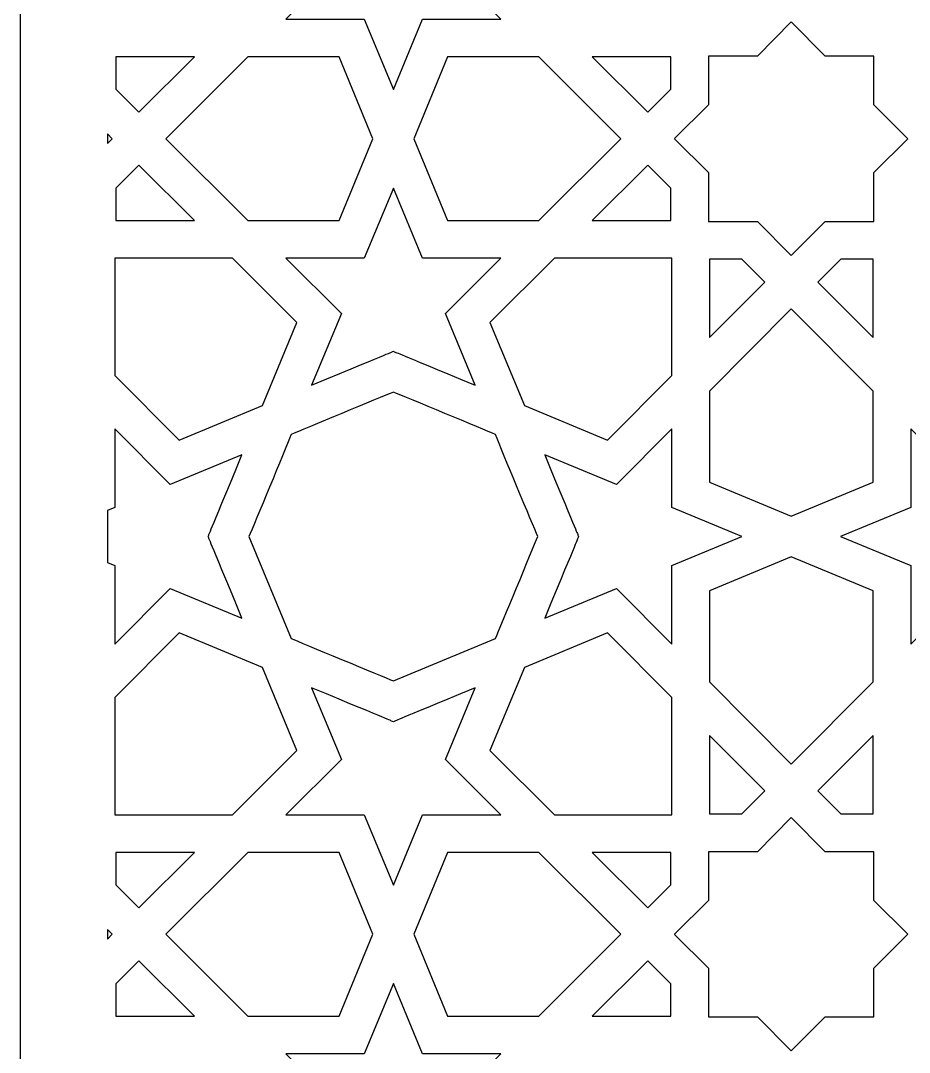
# Model space of a CAD drawing. Header units: millimetres. Extents: x -47 to 47, y -100 to 100.
# Drawn here: x -46.92 to -11.09, y -36.96 to 4.64 of the extents above; entities that cross this region are included whole.
import ezdxf

# ---------------------------------------------------------------- set-up
doc = ezdxf.new("R2010")
doc.units = ezdxf.units.MM
doc.header["$MEASUREMENT"] = 0
doc.layers.add('layer 1', color=7, linetype='Continuous')

msp = doc.modelspace()

# ---------------------------------------------------------------- linework, layer by layer
at = {"layer": 'layer 1', "color": 250}
for points, knots in [([(0.1101, 100.1639), (-25.8829, 100.1639), (-46.9195, 79.1295), (-46.9195, 53.134), (-46.9195, 53.134), (-46.9195, 53.134), (-46.9195, -99.8361), (-46.9195, -99.8361), (-46.9195, -99.8361), (-46.9195, -99.8361), (47.1403, -99.8361), (47.1403, -99.8361), (47.1403, -99.8361), (47.1403, -99.8361), (47.1403, 53.134), (47.1403, 53.134), (47.1403, 53.134), (47.1403, 79.1164), (26.1165, 100.1639), (0.1101, 100.1639)], [0, 0, 0, 0, 0.1666667, 0.1666667, 0.1666667, 0.1666667, 0.3333333, 0.3333333, 0.3333333, 0.3333333, 0.5, 0.5, 0.5, 0.5, 0.6666667, 0.6666667, 0.6666667, 0.6666667, 1, 1, 1, 1]), ([(-31.8921, 8.4533), (-31.6977, 8.5351), (-32.0908, 8.3718), (-28.5972, 9.8199), (-28.5972, 9.8199), (-28.5972, 9.8199), (-29.7964, 6.9286), (-29.7964, 6.9286), (-29.7964, 6.9286), (-29.7964, 6.9286), (-27.5554, 4.6983), (-27.5554, 4.6983), (-27.5554, 4.6983), (-27.5554, 4.6983), (-30.7201, 4.6983), (-30.7201, 4.6983), (-30.7201, 4.6983), (-30.7201, 4.6983), (-31.8921, 1.8683), (-31.8921, 1.8683), (-31.8921, 1.8683), (-31.8921, 1.8683), (-33.0638, 4.6983), (-33.0638, 4.6983), (-33.0638, 4.6983), (-33.0638, 4.6983), (-36.2283, 4.6983), (-36.2283, 4.6983), (-36.2283, 4.6983), (-36.2283, 4.6983), (-33.9877, 6.9286), (-33.9877, 6.9286), (-33.9877, 6.9286), (-33.9877, 6.9286), (-35.1867, 9.8199), (-35.1867, 9.8199), (-35.1867, 9.8199), (-31.8153, 8.4226), (-32.1378, 8.5566), (-31.8921, 8.4533)], [0, 0, 0, 0, 0.0909091, 0.0909091, 0.0909091, 0.0909091, 0.1818182, 0.1818182, 0.1818182, 0.1818182, 0.2727273, 0.2727273, 0.2727273, 0.2727273, 0.3636364, 0.3636364, 0.3636364, 0.3636364, 0.4545455, 0.4545455, 0.4545455, 0.4545455, 0.5454545, 0.5454545, 0.5454545, 0.5454545, 0.6363636, 0.6363636, 0.6363636, 0.6363636, 0.7272727, 0.7272727, 0.7272727, 0.7272727, 0.8181818, 0.8181818, 0.8181818, 0.8181818, 1, 1, 1, 1]), ([(-20.5543, -0.1224), (-20.5543, -0.1224), (-20.5472, -0.1153), (-20.5472, -0.1153), (-20.5472, -0.1153), (-20.5472, -0.1153), (-20.5504, -0.1122), (-20.5504, -0.1122), (-20.5504, -0.1122), (-20.5504, -0.1122), (-19.1823, 1.2421), (-19.1823, 1.2421), (-19.1823, 1.2421), (-19.1823, 1.2421), (-19.1823, 3.2131), (-19.1823, 3.2131), (-19.1823, 3.2131), (-19.1823, 3.2131), (-17.2114, 3.2131), (-17.2114, 3.2131), (-17.2114, 3.2131), (-17.2114, 3.2131), (-15.8502, 4.5882), (-15.8502, 4.5882), (-15.8502, 4.5882), (-15.8502, 4.5882), (-14.4888, 3.2131), (-14.4888, 3.2131), (-14.4888, 3.2131), (-14.4888, 3.2131), (-12.518, 3.2131), (-12.518, 3.2131), (-12.518, 3.2131), (-12.518, 3.2131), (-12.518, 1.2421), (-12.518, 1.2421), (-12.518, 1.2421), (-12.518, 1.2421), (-11.1428, -0.1192), (-11.1428, -0.1192), (-11.1428, -0.1192), (-11.1428, -0.1192), (-12.518, -1.4802), (-12.518, -1.4802), (-12.518, -1.4802), (-12.518, -1.4802), (-12.518, -3.4512), (-12.518, -3.4512), (-12.518, -3.4512), (-12.518, -3.4512), (-14.4888, -3.4512), (-14.4888, -3.4512), (-14.4888, -3.4512), (-14.4888, -3.4512), (-15.8487, -4.8246), (-15.8487, -4.8246), (-15.8487, -4.8246), (-15.8487, -4.8246), (-15.8528, -4.8207), (-15.8528, -4.8207), (-15.8528, -4.8207), (-15.8528, -4.8207), (-15.8543, -4.8221), (-15.8543, -4.8221), (-15.8543, -4.8221), (-15.8543, -4.8221), (-17.2114, -3.4512), (-17.2114, -3.4512), (-17.2114, -3.4512), (-17.2114, -3.4512), (-19.1823, -3.4512), (-19.1823, -3.4512), (-19.1823, -3.4512), (-19.1823, -3.4512), (-19.1823, -1.4802), (-19.1823, -1.4802), (-19.1823, -1.4802), (-19.1823, -1.4802), (-20.5543, -0.1224), (-20.5543, -0.1224)], [0, 0, 0, 0, 0.047619, 0.047619, 0.047619, 0.047619, 0.0952381, 0.0952381, 0.0952381, 0.0952381, 0.1428571, 0.1428571, 0.1428571, 0.1428571, 0.1904762, 0.1904762, 0.1904762, 0.1904762, 0.2380952, 0.2380952, 0.2380952, 0.2380952, 0.2857143, 0.2857143, 0.2857143, 0.2857143, 0.3333333, 0.3333333, 0.3333333, 0.3333333, 0.3809524, 0.3809524, 0.3809524, 0.3809524, 0.4285714, 0.4285714, 0.4285714, 0.4285714, 0.4761905, 0.4761905, 0.4761905, 0.4761905, 0.5238095, 0.5238095, 0.5238095, 0.5238095, 0.5714286, 0.5714286, 0.5714286, 0.5714286, 0.6190476, 0.6190476, 0.6190476, 0.6190476, 0.6666667, 0.6666667, 0.6666667, 0.6666667, 0.7142857, 0.7142857, 0.7142857, 0.7142857, 0.7619048, 0.7619048, 0.7619048, 0.7619048, 0.8095238, 0.8095238, 0.8095238, 0.8095238, 0.8571429, 0.8571429, 0.8571429, 0.8571429, 0.9047619, 0.9047619, 0.9047619, 0.9047619, 1, 1, 1, 1]), ([(-39.9124, 3.1775), (-39.9124, 3.1775), (-42.1486, 0.9522), (-42.1486, 0.9522), (-42.1486, 0.9522), (-42.1486, 0.9522), (-43.0809, 1.8764), (-43.0809, 1.8764), (-43.0809, 1.8764), (-43.0809, 1.8764), (-43.0809, 3.1775), (-43.0809, 3.1775), (-43.0809, 3.1775), (-43.0809, 3.1775), (-39.9124, 3.1775), (-39.9124, 3.1775)], [0, 0, 0, 0, 0.2, 0.2, 0.2, 0.2, 0.4, 0.4, 0.4, 0.4, 0.6, 0.6, 0.6, 0.6, 1, 1, 1, 1]), ([(-34.0801, 3.1775), (-34.0801, 3.1775), (-32.715, -0.1192), (-32.715, -0.1192), (-32.715, -0.1192), (-32.715, -0.1192), (-34.0801, -3.4156), (-34.0801, -3.4156), (-34.0801, -3.4156), (-34.0801, -3.4156), (-37.7555, -3.4156), (-37.7555, -3.4156), (-37.7555, -3.4156), (-37.7555, -3.4156), (-41.069, -0.1192), (-41.069, -0.1192), (-41.069, -0.1192), (-41.069, -0.1192), (-37.7555, 3.1775), (-37.7555, 3.1775), (-37.7555, 3.1775), (-37.7555, 3.1775), (-34.0801, 3.1775), (-34.0801, 3.1775)], [0, 0, 0, 0, 0.1428571, 0.1428571, 0.1428571, 0.1428571, 0.2857143, 0.2857143, 0.2857143, 0.2857143, 0.4285714, 0.4285714, 0.4285714, 0.4285714, 0.5714286, 0.5714286, 0.5714286, 0.5714286, 0.7142857, 0.7142857, 0.7142857, 0.7142857, 1, 1, 1, 1]), ([(-29.7036, 3.1775), (-29.7036, 3.1775), (-26.0283, 3.1775), (-26.0283, 3.1775), (-26.0283, 3.1775), (-26.0283, 3.1775), (-22.7149, -0.1192), (-22.7149, -0.1192), (-22.7149, -0.1192), (-22.7149, -0.1192), (-26.0283, -3.4156), (-26.0283, -3.4156), (-26.0283, -3.4156), (-26.0283, -3.4156), (-29.7036, -3.4156), (-29.7036, -3.4156), (-29.7036, -3.4156), (-29.7036, -3.4156), (-31.0687, -0.1192), (-31.0687, -0.1192), (-31.0687, -0.1192), (-31.0687, -0.1192), (-29.7036, 3.1775), (-29.7036, 3.1775)], [0, 0, 0, 0, 0.1428571, 0.1428571, 0.1428571, 0.1428571, 0.2857143, 0.2857143, 0.2857143, 0.2857143, 0.4285714, 0.4285714, 0.4285714, 0.4285714, 0.5714286, 0.5714286, 0.5714286, 0.5714286, 0.7142857, 0.7142857, 0.7142857, 0.7142857, 1, 1, 1, 1]), ([(-20.7028, 3.1775), (-20.7028, 3.1775), (-20.7028, 1.8764), (-20.7028, 1.8764), (-20.7028, 1.8764), (-20.7028, 1.8764), (-21.6355, 0.9522), (-21.6355, 0.9522), (-21.6355, 0.9522), (-21.6355, 0.9522), (-23.8715, 3.1775), (-23.8715, 3.1775), (-23.8715, 3.1775), (-23.8715, 3.1775), (-20.7028, 3.1775), (-20.7028, 3.1775)], [0, 0, 0, 0, 0.2, 0.2, 0.2, 0.2, 0.4, 0.4, 0.4, 0.4, 0.6, 0.6, 0.6, 0.6, 1, 1, 1, 1]), ([(-43.4206, -0.3111), (-43.4206, -0.3111), (-43.4206, 0.073), (-43.4206, 0.073), (-43.4206, 0.073), (-43.4206, 0.073), (-43.2266, -0.1192), (-43.2266, -0.1192), (-43.2266, -0.1192), (-43.2266, -0.1192), (-43.4206, -0.3111), (-43.4206, -0.3111)], [0, 0, 0, 0, 0.25, 0.25, 0.25, 0.25, 0.5, 0.5, 0.5, 0.5, 1, 1, 1, 1]), ([(-43.0809, -3.4156), (-43.0809, -3.4156), (-43.0809, -2.1145), (-43.0809, -2.1145), (-43.0809, -2.1145), (-43.0809, -2.1145), (-42.1486, -1.1903), (-42.1486, -1.1903), (-42.1486, -1.1903), (-42.1486, -1.1903), (-39.9124, -3.4156), (-39.9124, -3.4156), (-39.9124, -3.4156), (-39.9124, -3.4156), (-43.0809, -3.4156), (-43.0809, -3.4156)], [0, 0, 0, 0, 0.2, 0.2, 0.2, 0.2, 0.4, 0.4, 0.4, 0.4, 0.6, 0.6, 0.6, 0.6, 1, 1, 1, 1]), ([(-21.6355, -1.1903), (-21.6355, -1.1903), (-20.7028, -2.1145), (-20.7028, -2.1145), (-20.7028, -2.1145), (-20.7028, -2.1145), (-20.7028, -3.4156), (-20.7028, -3.4156), (-20.7028, -3.4156), (-20.7028, -3.4156), (-23.8715, -3.4156), (-23.8715, -3.4156), (-23.8715, -3.4156), (-23.8715, -3.4156), (-21.6355, -1.1903), (-21.6355, -1.1903)], [0, 0, 0, 0, 0.2, 0.2, 0.2, 0.2, 0.4, 0.4, 0.4, 0.4, 0.6, 0.6, 0.6, 0.6, 1, 1, 1, 1]), ([(-33.0638, -4.9364), (-33.0638, -4.9364), (-31.8921, -2.1064), (-31.8921, -2.1064), (-31.8921, -2.1064), (-31.8921, -2.1064), (-30.7201, -4.9364), (-30.7201, -4.9364), (-30.7201, -4.9364), (-30.7201, -4.9364), (-27.5554, -4.9364), (-27.5554, -4.9364), (-27.5554, -4.9364), (-27.5554, -4.9364), (-29.7964, -7.167), (-29.7964, -7.167), (-29.7964, -7.167), (-29.7964, -7.167), (-28.5972, -10.058), (-28.5972, -10.058), (-28.5972, -10.058), (-31.9615, -8.6635), (-31.6567, -8.7902), (-31.8921, -8.6914), (-31.8921, -8.6914), (-32.0864, -8.7732), (-31.6746, -8.6021), (-35.1867, -10.058), (-35.1867, -10.058), (-35.1867, -10.058), (-33.9877, -7.167), (-33.9877, -7.167), (-33.9877, -7.167), (-33.9877, -7.167), (-36.2283, -4.9364), (-36.2283, -4.9364), (-36.2283, -4.9364), (-36.2283, -4.9364), (-33.0638, -4.9364), (-33.0638, -4.9364)], [0, 0, 0, 0, 0.0909091, 0.0909091, 0.0909091, 0.0909091, 0.1818182, 0.1818182, 0.1818182, 0.1818182, 0.2727273, 0.2727273, 0.2727273, 0.2727273, 0.3636364, 0.3636364, 0.3636364, 0.3636364, 0.4545455, 0.4545455, 0.4545455, 0.4545455, 0.5454545, 0.5454545, 0.5454545, 0.5454545, 0.6363636, 0.6363636, 0.6363636, 0.6363636, 0.7272727, 0.7272727, 0.7272727, 0.7272727, 0.8181818, 0.8181818, 0.8181818, 0.8181818, 1, 1, 1, 1]), ([(-37.1744, -10.88), (-37.1744, -10.88), (-40.5274, -12.2707), (-40.5274, -12.2707), (-40.5274, -12.2707), (-40.5274, -12.2707), (-43.1165, -9.6693), (-43.1165, -9.6693), (-43.1165, -9.6693), (-43.1165, -9.6693), (-43.1165, -4.9364), (-43.1165, -4.9364), (-43.1165, -4.9364), (-43.1165, -4.9364), (-38.3835, -4.9364), (-38.3835, -4.9364), (-38.3835, -4.9364), (-38.3835, -4.9364), (-35.7821, -7.5251), (-35.7821, -7.5251), (-35.7821, -7.5251), (-35.7821, -7.5251), (-37.1744, -10.88), (-37.1744, -10.88)], [0, 0, 0, 0, 0.1428571, 0.1428571, 0.1428571, 0.1428571, 0.2857143, 0.2857143, 0.2857143, 0.2857143, 0.4285714, 0.4285714, 0.4285714, 0.4285714, 0.5714286, 0.5714286, 0.5714286, 0.5714286, 0.7142857, 0.7142857, 0.7142857, 0.7142857, 1, 1, 1, 1]), ([(-20.6674, -4.9364), (-20.6674, -4.9364), (-20.6674, -9.6693), (-20.6674, -9.6693), (-20.6674, -9.6693), (-20.6674, -9.6693), (-23.2565, -12.2707), (-23.2565, -12.2707), (-23.2565, -12.2707), (-23.2565, -12.2707), (-26.611, -10.8793), (-26.611, -10.8793), (-26.611, -10.8793), (-26.611, -10.8793), (-28.0017, -7.5251), (-28.0017, -7.5251), (-28.0017, -7.5251), (-28.0017, -7.5251), (-25.4006, -4.9364), (-25.4006, -4.9364), (-25.4006, -4.9364), (-25.4006, -4.9364), (-20.6674, -4.9364), (-20.6674, -4.9364)], [0, 0, 0, 0, 0.1428571, 0.1428571, 0.1428571, 0.1428571, 0.2857143, 0.2857143, 0.2857143, 0.2857143, 0.4285714, 0.4285714, 0.4285714, 0.4285714, 0.5714286, 0.5714286, 0.5714286, 0.5714286, 0.7142857, 0.7142857, 0.7142857, 0.7142857, 1, 1, 1, 1]), ([(-19.1467, -8.1403), (-19.1467, -8.1403), (-19.1467, -4.9717), (-19.1467, -4.9717), (-19.1467, -4.9717), (-19.1467, -4.9717), (-17.8456, -4.9717), (-17.8456, -4.9717), (-17.8456, -4.9717), (-17.8456, -4.9717), (-16.9212, -5.9041), (-16.9212, -5.9041), (-16.9212, -5.9041), (-16.9212, -5.9041), (-19.1467, -8.1403), (-19.1467, -8.1403)], [0, 0, 0, 0, 0.2, 0.2, 0.2, 0.2, 0.4, 0.4, 0.4, 0.4, 0.6, 0.6, 0.6, 0.6, 1, 1, 1, 1]), ([(-12.5534, -4.9717), (-12.5534, -4.9717), (-12.5534, -8.1403), (-12.5534, -8.1403), (-12.5534, -8.1403), (-12.5534, -8.1403), (-14.7789, -5.9041), (-14.7789, -5.9041), (-14.7789, -5.9041), (-14.7789, -5.9041), (-13.8545, -4.9717), (-13.8545, -4.9717), (-13.8545, -4.9717), (-13.8545, -4.9717), (-12.5534, -4.9717), (-12.5534, -4.9717)], [0, 0, 0, 0, 0.2, 0.2, 0.2, 0.2, 0.4, 0.4, 0.4, 0.4, 0.6, 0.6, 0.6, 0.6, 1, 1, 1, 1]), ([(-19.1467, -10.2972), (-19.1467, -10.2972), (-15.8502, -6.9836), (-15.8502, -6.9836), (-15.8502, -6.9836), (-15.8502, -6.9836), (-12.5534, -10.2972), (-12.5534, -10.2972), (-12.5534, -10.2972), (-12.5534, -10.2972), (-12.5534, -13.9725), (-12.5534, -13.9725), (-12.5534, -13.9725), (-12.5534, -13.9725), (-15.8502, -15.3374), (-15.8502, -15.3374), (-15.8502, -15.3374), (-15.8502, -15.3374), (-19.1467, -13.9725), (-19.1467, -13.9725), (-19.1467, -13.9725), (-19.1467, -13.9725), (-19.1467, -10.2972), (-19.1467, -10.2972)], [0, 0, 0, 0, 0.1428571, 0.1428571, 0.1428571, 0.1428571, 0.2857143, 0.2857143, 0.2857143, 0.2857143, 0.4285714, 0.4285714, 0.4285714, 0.4285714, 0.5714286, 0.5714286, 0.5714286, 0.5714286, 0.7142857, 0.7142857, 0.7142857, 0.7142857, 1, 1, 1, 1]), ([(-31.8921, -10.3385), (-31.369, -10.5551), (-28.2586, -11.8441), (-27.7684, -12.0481), (-27.7684, -12.0481), (-27.5, -12.7508), (-26.2818, -15.6559), (-26.0696, -16.1614), (-26.0696, -16.1614), (-26.2861, -16.6832), (-27.5653, -19.77), (-27.7777, -20.2773), (-27.7777, -20.2773), (-27.7777, -20.2773), (-31.8921, -21.9833), (-31.8921, -21.9833), (-31.8921, -21.9833), (-32.3397, -21.7974), (-35.6558, -20.4226), (-36.0076, -20.2766), (-36.0076, -20.2766), (-36.0076, -20.2766), (-37.7141, -16.1614), (-37.7141, -16.1614), (-37.7141, -16.1614), (-37.4872, -15.6245), (-36.2826, -12.7469), (-36.0156, -12.0484), (-36.0156, -12.0484), (-35.5262, -11.8445), (-32.4146, -10.5551), (-31.8921, -10.3385)], [0, 0, 0, 0, 0.1111111, 0.1111111, 0.1111111, 0.1111111, 0.2222222, 0.2222222, 0.2222222, 0.2222222, 0.3333333, 0.3333333, 0.3333333, 0.3333333, 0.4444444, 0.4444444, 0.4444444, 0.4444444, 0.5555556, 0.5555556, 0.5555556, 0.5555556, 0.6666667, 0.6666667, 0.6666667, 0.6666667, 0.7777778, 0.7777778, 0.7777778, 0.7777778, 1, 1, 1, 1]), ([(-43.1165, -14.9892), (-43.1165, -14.9892), (-43.1165, -11.8244), (-43.1165, -11.8244), (-43.1165, -11.8244), (-43.1165, -11.8244), (-40.8861, -14.0652), (-40.8861, -14.0652), (-40.8861, -14.0652), (-40.8861, -14.0652), (-37.9947, -12.8661), (-37.9947, -12.8661), (-37.9947, -12.8661), (-39.4309, -16.3311), (-39.2753, -15.9568), (-39.3613, -16.1607), (-39.3613, -16.1607), (-39.277, -16.3611), (-39.4297, -15.9935), (-37.9947, -19.4557), (-37.9947, -19.4557), (-37.9947, -19.4557), (-40.8861, -18.2566), (-40.8861, -18.2566), (-40.8861, -18.2566), (-40.8861, -18.2566), (-43.1165, -20.4971), (-43.1165, -20.4971), (-43.1165, -20.4971), (-43.1165, -20.4971), (-43.1165, -17.3327), (-43.1165, -17.3327), (-43.1165, -17.3327), (-43.1165, -17.3327), (-43.4206, -17.2067), (-43.4206, -17.2067), (-43.4206, -17.2067), (-43.4206, -17.2067), (-43.4206, -15.1151), (-43.4206, -15.1151), (-43.4206, -15.1151), (-43.4206, -15.1151), (-43.1165, -14.9892), (-43.1165, -14.9892)], [0, 0, 0, 0, 0.0833333, 0.0833333, 0.0833333, 0.0833333, 0.1666667, 0.1666667, 0.1666667, 0.1666667, 0.25, 0.25, 0.25, 0.25, 0.3333333, 0.3333333, 0.3333333, 0.3333333, 0.4166667, 0.4166667, 0.4166667, 0.4166667, 0.5, 0.5, 0.5, 0.5, 0.5833333, 0.5833333, 0.5833333, 0.5833333, 0.6666667, 0.6666667, 0.6666667, 0.6666667, 0.75, 0.75, 0.75, 0.75, 0.8333333, 0.8333333, 0.8333333, 0.8333333, 1, 1, 1, 1]), ([(-25.789, -12.8661), (-25.789, -12.8661), (-22.8976, -14.0652), (-22.8976, -14.0652), (-22.8976, -14.0652), (-22.8976, -14.0652), (-20.6674, -11.8244), (-20.6674, -11.8244), (-20.6674, -11.8244), (-20.6674, -11.8244), (-20.6674, -14.9892), (-20.6674, -14.9892), (-20.6674, -14.9892), (-20.6674, -14.9892), (-17.8376, -16.1607), (-17.8376, -16.1607), (-17.8376, -16.1607), (-17.8376, -16.1607), (-20.6674, -17.3327), (-20.6674, -17.3327), (-20.6674, -17.3327), (-20.6674, -17.3327), (-20.6674, -20.4971), (-20.6674, -20.4971), (-20.6674, -20.4971), (-20.6674, -20.4971), (-22.8976, -18.2566), (-22.8976, -18.2566), (-22.8976, -18.2566), (-22.8976, -18.2566), (-25.789, -19.4557), (-25.789, -19.4557), (-25.789, -19.4557), (-24.363, -16.015), (-24.52, -16.3929), (-24.4226, -16.1607), (-24.4226, -16.1607), (-24.5114, -15.9498), (-24.3527, -16.3315), (-25.789, -12.8661)], [0, 0, 0, 0, 0.0909091, 0.0909091, 0.0909091, 0.0909091, 0.1818182, 0.1818182, 0.1818182, 0.1818182, 0.2727273, 0.2727273, 0.2727273, 0.2727273, 0.3636364, 0.3636364, 0.3636364, 0.3636364, 0.4545455, 0.4545455, 0.4545455, 0.4545455, 0.5454545, 0.5454545, 0.5454545, 0.5454545, 0.6363636, 0.6363636, 0.6363636, 0.6363636, 0.7272727, 0.7272727, 0.7272727, 0.7272727, 0.8181818, 0.8181818, 0.8181818, 0.8181818, 1, 1, 1, 1]), ([(-13.8627, -16.1607), (-13.8627, -16.1607), (-11.0328, -14.9892), (-11.0328, -14.9892), (-11.0328, -14.9892), (-11.0328, -14.9892), (-11.0328, -11.8244), (-11.0328, -11.8244), (-11.0328, -11.8244), (-11.0328, -11.8244), (-8.8025, -14.0652), (-8.8025, -14.0652), (-8.8025, -14.0652), (-8.8025, -14.0652), (-5.9111, -12.8661), (-5.9111, -12.8661), (-5.9111, -12.8661), (-7.3459, -16.328), (-7.196, -15.9664), (-7.2778, -16.1607), (-7.2778, -16.1607), (-7.1889, -16.3721), (-7.3276, -16.0383), (-5.9111, -19.4557), (-5.9111, -19.4557), (-5.9111, -19.4557), (-8.8025, -18.2566), (-8.8025, -18.2566), (-8.8025, -18.2566), (-8.8025, -18.2566), (-11.0328, -20.4974), (-11.0328, -20.4974), (-11.0328, -20.4974), (-11.0328, -20.4974), (-11.0328, -17.3327), (-11.0328, -17.3327), (-11.0328, -17.3327), (-11.0328, -17.3327), (-13.8627, -16.1607), (-13.8627, -16.1607)], [0, 0, 0, 0, 0.0909091, 0.0909091, 0.0909091, 0.0909091, 0.1818182, 0.1818182, 0.1818182, 0.1818182, 0.2727273, 0.2727273, 0.2727273, 0.2727273, 0.3636364, 0.3636364, 0.3636364, 0.3636364, 0.4545455, 0.4545455, 0.4545455, 0.4545455, 0.5454545, 0.5454545, 0.5454545, 0.5454545, 0.6363636, 0.6363636, 0.6363636, 0.6363636, 0.7272727, 0.7272727, 0.7272727, 0.7272727, 0.8181818, 0.8181818, 0.8181818, 0.8181818, 1, 1, 1, 1]), ([(-19.1467, -22.0246), (-19.1467, -22.0246), (-19.1467, -18.349), (-19.1467, -18.349), (-19.1467, -18.349), (-19.1467, -18.349), (-15.8502, -16.9841), (-15.8502, -16.9841), (-15.8502, -16.9841), (-15.8502, -16.9841), (-12.5534, -18.349), (-12.5534, -18.349), (-12.5534, -18.349), (-12.5534, -18.349), (-12.5534, -22.0246), (-12.5534, -22.0246), (-12.5534, -22.0246), (-12.5534, -22.0246), (-15.8502, -25.3379), (-15.8502, -25.3379), (-15.8502, -25.3379), (-15.8502, -25.3379), (-19.1467, -22.0246), (-19.1467, -22.0246)], [0, 0, 0, 0, 0.1428571, 0.1428571, 0.1428571, 0.1428571, 0.2857143, 0.2857143, 0.2857143, 0.2857143, 0.4285714, 0.4285714, 0.4285714, 0.4285714, 0.5714286, 0.5714286, 0.5714286, 0.5714286, 0.7142857, 0.7142857, 0.7142857, 0.7142857, 1, 1, 1, 1]), ([(-43.1165, -22.6526), (-43.1165, -22.6526), (-40.5274, -20.0512), (-40.5274, -20.0512), (-40.5274, -20.0512), (-40.5274, -20.0512), (-37.1734, -21.4422), (-37.1734, -21.4422), (-37.1734, -21.4422), (-37.1734, -21.4422), (-35.7821, -24.7964), (-35.7821, -24.7964), (-35.7821, -24.7964), (-35.7821, -24.7964), (-38.3835, -27.3854), (-38.3835, -27.3854), (-38.3835, -27.3854), (-38.3835, -27.3854), (-43.1165, -27.3854), (-43.1165, -27.3854), (-43.1165, -27.3854), (-43.1165, -27.3854), (-43.1165, -22.6526), (-43.1165, -22.6526)], [0, 0, 0, 0, 0.1428571, 0.1428571, 0.1428571, 0.1428571, 0.2857143, 0.2857143, 0.2857143, 0.2857143, 0.4285714, 0.4285714, 0.4285714, 0.4285714, 0.5714286, 0.5714286, 0.5714286, 0.5714286, 0.7142857, 0.7142857, 0.7142857, 0.7142857, 1, 1, 1, 1]), ([(-26.6105, -21.4422), (-26.6105, -21.4422), (-23.2565, -20.0512), (-23.2565, -20.0512), (-23.2565, -20.0512), (-23.2565, -20.0512), (-20.6674, -22.6526), (-20.6674, -22.6526), (-20.6674, -22.6526), (-20.6674, -22.6526), (-20.6674, -27.3854), (-20.6674, -27.3854), (-20.6674, -27.3854), (-20.6674, -27.3854), (-25.4006, -27.3854), (-25.4006, -27.3854), (-25.4006, -27.3854), (-25.4006, -27.3854), (-28.0017, -24.7964), (-28.0017, -24.7964), (-28.0017, -24.7964), (-28.0017, -24.7964), (-26.6105, -21.4422), (-26.6105, -21.4422)], [0, 0, 0, 0, 0.1428571, 0.1428571, 0.1428571, 0.1428571, 0.2857143, 0.2857143, 0.2857143, 0.2857143, 0.4285714, 0.4285714, 0.4285714, 0.4285714, 0.5714286, 0.5714286, 0.5714286, 0.5714286, 0.7142857, 0.7142857, 0.7142857, 0.7142857, 1, 1, 1, 1]), ([(-31.8921, -23.6301), (-31.6977, -23.5486), (-31.9541, -23.6551), (-28.5972, -22.2638), (-28.5972, -22.2638), (-28.5972, -22.2638), (-29.7964, -25.1548), (-29.7964, -25.1548), (-29.7964, -25.1548), (-29.7964, -25.1548), (-27.5554, -27.3854), (-27.5554, -27.3854), (-27.5554, -27.3854), (-27.5554, -27.3854), (-30.7201, -27.3854), (-30.7201, -27.3854), (-30.7201, -27.3854), (-30.7201, -27.3854), (-31.8921, -30.2151), (-31.8921, -30.2151), (-31.8921, -30.2151), (-31.8921, -30.2151), (-33.0638, -27.3854), (-33.0638, -27.3854), (-33.0638, -27.3854), (-33.0638, -27.3854), (-36.2283, -27.3854), (-36.2283, -27.3854), (-36.2283, -27.3854), (-36.2283, -27.3854), (-33.9877, -25.1548), (-33.9877, -25.1548), (-33.9877, -25.1548), (-33.9877, -25.1548), (-35.1867, -22.2638), (-35.1867, -22.2638), (-35.1867, -22.2638), (-31.7997, -23.6675), (-32.1212, -23.5341), (-31.8921, -23.6301)], [0, 0, 0, 0, 0.0909091, 0.0909091, 0.0909091, 0.0909091, 0.1818182, 0.1818182, 0.1818182, 0.1818182, 0.2727273, 0.2727273, 0.2727273, 0.2727273, 0.3636364, 0.3636364, 0.3636364, 0.3636364, 0.4545455, 0.4545455, 0.4545455, 0.4545455, 0.5454545, 0.5454545, 0.5454545, 0.5454545, 0.6363636, 0.6363636, 0.6363636, 0.6363636, 0.7272727, 0.7272727, 0.7272727, 0.7272727, 0.8181818, 0.8181818, 0.8181818, 0.8181818, 1, 1, 1, 1]), ([(-19.1467, -27.3498), (-19.1467, -27.3498), (-19.1467, -24.1811), (-19.1467, -24.1811), (-19.1467, -24.1811), (-19.1467, -24.1811), (-16.9212, -26.4174), (-16.9212, -26.4174), (-16.9212, -26.4174), (-16.9212, -26.4174), (-17.8456, -27.3498), (-17.8456, -27.3498), (-17.8456, -27.3498), (-17.8456, -27.3498), (-19.1467, -27.3498), (-19.1467, -27.3498)], [0, 0, 0, 0, 0.2, 0.2, 0.2, 0.2, 0.4, 0.4, 0.4, 0.4, 0.6, 0.6, 0.6, 0.6, 1, 1, 1, 1]), ([(-12.5534, -24.1811), (-12.5534, -24.1811), (-12.5534, -27.3498), (-12.5534, -27.3498), (-12.5534, -27.3498), (-12.5534, -27.3498), (-13.8545, -27.3498), (-13.8545, -27.3498), (-13.8545, -27.3498), (-13.8545, -27.3498), (-14.7789, -26.4174), (-14.7789, -26.4174), (-14.7789, -26.4174), (-14.7789, -26.4174), (-12.5534, -24.1811), (-12.5534, -24.1811)], [0, 0, 0, 0, 0.2, 0.2, 0.2, 0.2, 0.4, 0.4, 0.4, 0.4, 0.6, 0.6, 0.6, 0.6, 1, 1, 1, 1]), ([(-15.8487, -36.9083), (-15.8487, -36.9083), (-15.8528, -36.9041), (-15.8528, -36.9041), (-15.8528, -36.9041), (-15.8528, -36.9041), (-15.8543, -36.9058), (-15.8543, -36.9058), (-15.8543, -36.9058), (-15.8543, -36.9058), (-17.2114, -35.5349), (-17.2114, -35.5349), (-17.2114, -35.5349), (-17.2114, -35.5349), (-19.1823, -35.5349), (-19.1823, -35.5349), (-19.1823, -35.5349), (-19.1823, -35.5349), (-19.1823, -33.564), (-19.1823, -33.564), (-19.1823, -33.564), (-19.1823, -33.564), (-20.5537, -32.2065), (-20.5537, -32.2065), (-20.5537, -32.2065), (-20.5537, -32.2065), (-20.5472, -32.2001), (-20.5472, -32.2001), (-20.5472, -32.2001), (-20.5472, -32.2001), (-20.5511, -32.1963), (-20.5511, -32.1963), (-20.5511, -32.1963), (-20.5511, -32.1963), (-19.1823, -30.8412), (-19.1823, -30.8412), (-19.1823, -30.8412), (-19.1823, -30.8412), (-19.1823, -28.8706), (-19.1823, -28.8706), (-19.1823, -28.8706), (-19.1823, -28.8706), (-17.2114, -28.8706), (-17.2114, -28.8706), (-17.2114, -28.8706), (-17.2114, -28.8706), (-15.8502, -27.4955), (-15.8502, -27.4955), (-15.8502, -27.4955), (-15.8502, -27.4955), (-14.4888, -28.8706), (-14.4888, -28.8706), (-14.4888, -28.8706), (-14.4888, -28.8706), (-12.518, -28.8706), (-12.518, -28.8706), (-12.518, -28.8706), (-12.518, -28.8706), (-12.518, -30.8412), (-12.518, -30.8412), (-12.518, -30.8412), (-12.518, -30.8412), (-11.1428, -32.2026), (-11.1428, -32.2026), (-11.1428, -32.2026), (-11.1428, -32.2026), (-12.518, -33.564), (-12.518, -33.564), (-12.518, -33.564), (-12.518, -33.564), (-12.518, -35.5349), (-12.518, -35.5349), (-12.518, -35.5349), (-12.518, -35.5349), (-14.4888, -35.5349), (-14.4888, -35.5349), (-14.4888, -35.5349), (-14.4888, -35.5349), (-15.8487, -36.9083), (-15.8487, -36.9083)], [0, 0, 0, 0, 0.047619, 0.047619, 0.047619, 0.047619, 0.0952381, 0.0952381, 0.0952381, 0.0952381, 0.1428571, 0.1428571, 0.1428571, 0.1428571, 0.1904762, 0.1904762, 0.1904762, 0.1904762, 0.2380952, 0.2380952, 0.2380952, 0.2380952, 0.2857143, 0.2857143, 0.2857143, 0.2857143, 0.3333333, 0.3333333, 0.3333333, 0.3333333, 0.3809524, 0.3809524, 0.3809524, 0.3809524, 0.4285714, 0.4285714, 0.4285714, 0.4285714, 0.4761905, 0.4761905, 0.4761905, 0.4761905, 0.5238095, 0.5238095, 0.5238095, 0.5238095, 0.5714286, 0.5714286, 0.5714286, 0.5714286, 0.6190476, 0.6190476, 0.6190476, 0.6190476, 0.6666667, 0.6666667, 0.6666667, 0.6666667, 0.7142857, 0.7142857, 0.7142857, 0.7142857, 0.7619048, 0.7619048, 0.7619048, 0.7619048, 0.8095238, 0.8095238, 0.8095238, 0.8095238, 0.8571429, 0.8571429, 0.8571429, 0.8571429, 0.9047619, 0.9047619, 0.9047619, 0.9047619, 1, 1, 1, 1]), ([(-39.9124, -28.9059), (-39.9124, -28.9059), (-42.1486, -31.1316), (-42.1486, -31.1316), (-42.1486, -31.1316), (-42.1486, -31.1316), (-43.0809, -30.2073), (-43.0809, -30.2073), (-43.0809, -30.2073), (-43.0809, -30.2073), (-43.0809, -28.9059), (-43.0809, -28.9059), (-43.0809, -28.9059), (-43.0809, -28.9059), (-39.9124, -28.9059), (-39.9124, -28.9059)], [0, 0, 0, 0, 0.2, 0.2, 0.2, 0.2, 0.4, 0.4, 0.4, 0.4, 0.6, 0.6, 0.6, 0.6, 1, 1, 1, 1]), ([(-34.0801, -28.9059), (-34.0801, -28.9059), (-32.715, -32.2026), (-32.715, -32.2026), (-32.715, -32.2026), (-32.715, -32.2026), (-34.0801, -35.4993), (-34.0801, -35.4993), (-34.0801, -35.4993), (-34.0801, -35.4993), (-37.7555, -35.4993), (-37.7555, -35.4993), (-37.7555, -35.4993), (-37.7555, -35.4993), (-41.069, -32.2026), (-41.069, -32.2026), (-41.069, -32.2026), (-41.069, -32.2026), (-37.7555, -28.9059), (-37.7555, -28.9059), (-37.7555, -28.9059), (-37.7555, -28.9059), (-34.0801, -28.9059), (-34.0801, -28.9059)], [0, 0, 0, 0, 0.1428571, 0.1428571, 0.1428571, 0.1428571, 0.2857143, 0.2857143, 0.2857143, 0.2857143, 0.4285714, 0.4285714, 0.4285714, 0.4285714, 0.5714286, 0.5714286, 0.5714286, 0.5714286, 0.7142857, 0.7142857, 0.7142857, 0.7142857, 1, 1, 1, 1]), ([(-29.7036, -28.9059), (-29.7036, -28.9059), (-26.0283, -28.9059), (-26.0283, -28.9059), (-26.0283, -28.9059), (-26.0283, -28.9059), (-22.7149, -32.2026), (-22.7149, -32.2026), (-22.7149, -32.2026), (-22.7149, -32.2026), (-26.0283, -35.4993), (-26.0283, -35.4993), (-26.0283, -35.4993), (-26.0283, -35.4993), (-29.7036, -35.4993), (-29.7036, -35.4993), (-29.7036, -35.4993), (-29.7036, -35.4993), (-31.0687, -32.2026), (-31.0687, -32.2026), (-31.0687, -32.2026), (-31.0687, -32.2026), (-29.7036, -28.9059), (-29.7036, -28.9059)], [0, 0, 0, 0, 0.1428571, 0.1428571, 0.1428571, 0.1428571, 0.2857143, 0.2857143, 0.2857143, 0.2857143, 0.4285714, 0.4285714, 0.4285714, 0.4285714, 0.5714286, 0.5714286, 0.5714286, 0.5714286, 0.7142857, 0.7142857, 0.7142857, 0.7142857, 1, 1, 1, 1]), ([(-20.7028, -28.9059), (-20.7028, -28.9059), (-20.7028, -30.2073), (-20.7028, -30.2073), (-20.7028, -30.2073), (-20.7028, -30.2073), (-21.6355, -31.1316), (-21.6355, -31.1316), (-21.6355, -31.1316), (-21.6355, -31.1316), (-23.8715, -28.9059), (-23.8715, -28.9059), (-23.8715, -28.9059), (-23.8715, -28.9059), (-20.7028, -28.9059), (-20.7028, -28.9059)], [0, 0, 0, 0, 0.2, 0.2, 0.2, 0.2, 0.4, 0.4, 0.4, 0.4, 0.6, 0.6, 0.6, 0.6, 1, 1, 1, 1]), ([(-43.4206, -32.3949), (-43.4206, -32.3949), (-43.4206, -32.0107), (-43.4206, -32.0107), (-43.4206, -32.0107), (-43.4206, -32.0107), (-43.2266, -32.2026), (-43.2266, -32.2026), (-43.2266, -32.2026), (-43.2266, -32.2026), (-43.4206, -32.3949), (-43.4206, -32.3949)], [0, 0, 0, 0, 0.25, 0.25, 0.25, 0.25, 0.5, 0.5, 0.5, 0.5, 1, 1, 1, 1]), ([(-43.0809, -35.4993), (-43.0809, -35.4993), (-43.0809, -34.1983), (-43.0809, -34.1983), (-43.0809, -34.1983), (-43.0809, -34.1983), (-42.1486, -33.274), (-42.1486, -33.274), (-42.1486, -33.274), (-42.1486, -33.274), (-39.9124, -35.4993), (-39.9124, -35.4993), (-39.9124, -35.4993), (-39.9124, -35.4993), (-43.0809, -35.4993), (-43.0809, -35.4993)], [0, 0, 0, 0, 0.2, 0.2, 0.2, 0.2, 0.4, 0.4, 0.4, 0.4, 0.6, 0.6, 0.6, 0.6, 1, 1, 1, 1]), ([(-23.8715, -35.4993), (-23.8715, -35.4993), (-21.6355, -33.274), (-21.6355, -33.274), (-21.6355, -33.274), (-21.6355, -33.274), (-20.7028, -34.1983), (-20.7028, -34.1983), (-20.7028, -34.1983), (-20.7028, -34.1983), (-20.7028, -35.4993), (-20.7028, -35.4993), (-20.7028, -35.4993), (-20.7028, -35.4993), (-23.8715, -35.4993), (-23.8715, -35.4993)], [0, 0, 0, 0, 0.2, 0.2, 0.2, 0.2, 0.4, 0.4, 0.4, 0.4, 0.6, 0.6, 0.6, 0.6, 1, 1, 1, 1]), ([(-33.0638, -37.0198), (-33.0638, -37.0198), (-31.8921, -34.1902), (-31.8921, -34.1902), (-31.8921, -34.1902), (-31.8921, -34.1902), (-30.7201, -37.0198), (-30.7201, -37.0198), (-30.7201, -37.0198), (-30.7201, -37.0198), (-27.5554, -37.0198), (-27.5554, -37.0198), (-27.5554, -37.0198), (-27.5554, -37.0198), (-29.7964, -39.2504), (-29.7964, -39.2504), (-29.7964, -39.2504), (-29.7964, -39.2504), (-28.5972, -42.1418), (-28.5972, -42.1418), (-28.5972, -42.1418), (-31.9998, -40.7314), (-31.6716, -40.8675), (-31.8921, -40.7751), (-31.8921, -40.7751), (-32.137, -40.8778), (-31.6478, -40.6746), (-35.1867, -42.1418), (-35.1867, -42.1418), (-35.1867, -42.1418), (-33.9877, -39.2504), (-33.9877, -39.2504), (-33.9877, -39.2504), (-33.9877, -39.2504), (-36.2283, -37.0198), (-36.2283, -37.0198), (-36.2283, -37.0198), (-36.2283, -37.0198), (-33.0638, -37.0198), (-33.0638, -37.0198)], [0, 0, 0, 0, 0.0909091, 0.0909091, 0.0909091, 0.0909091, 0.1818182, 0.1818182, 0.1818182, 0.1818182, 0.2727273, 0.2727273, 0.2727273, 0.2727273, 0.3636364, 0.3636364, 0.3636364, 0.3636364, 0.4545455, 0.4545455, 0.4545455, 0.4545455, 0.5454545, 0.5454545, 0.5454545, 0.5454545, 0.6363636, 0.6363636, 0.6363636, 0.6363636, 0.7272727, 0.7272727, 0.7272727, 0.7272727, 0.8181818, 0.8181818, 0.8181818, 0.8181818, 1, 1, 1, 1])]:
    msp.add_open_spline(points, degree=3, knots=knots, dxfattribs=at)

doc.saveas('drawing.dxf')
